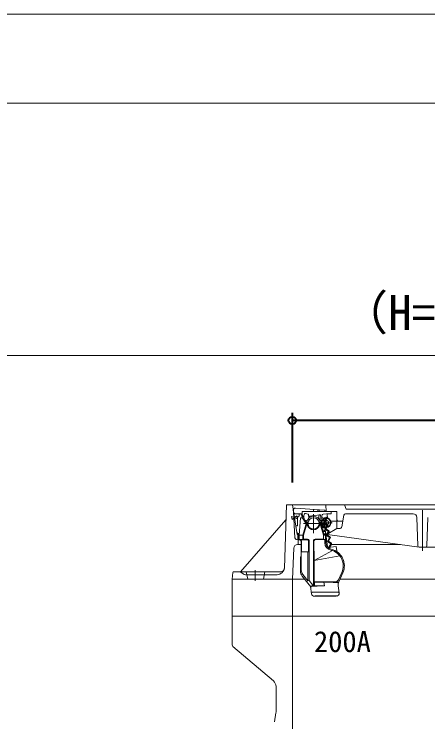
# Model space of a CAD drawing. Units: millimetres at full size, sheet at 1:20; details may follow other scales. Extents: x -4514 to 4514, y -3160 to 3160.
# Drawn here: x -2911 to -2354, y 2208 to 3160 of the extents above; entities that cross this region are included whole.
import ezdxf
from ezdxf.enums import TextEntityAlignment as Align

# ---------------------------------------------------------------- set-up
doc = ezdxf.new("R2010")
doc.units = ezdxf.units.MM
doc.header["$LTSCALE"] = 20
doc.header["$PDMODE"] = 32
doc.header["$PDSIZE"] = 10
for name, color, linetype, lineweight in [('0-7_TEMP01', 3, 'Continuous', 18), ('0-9_躯体', 7, 'Continuous', 9), ('0-D_図面枠', 3, 'Continuous', 18), ('0-E_寸法', 1, 'Continuous', 40)]:
    doc.layers.add(name, color=color, linetype=linetype, lineweight=lineweight)
doc.layers.add('0-F_注釈', color=1, linetype='Continuous')
doc.styles.add('ＭＳ ゴシック', font='')
doc.styles.get('ＭＳ ゴシック').set_extended_font_data('MS Gothic')

msp = doc.modelspace()

# ---------------------------------------------------------------- linework, layer by layer
at = {"layer": '0-7_TEMP01'}
for p, q in [((-4393.55, 2700.86), (1306.45, 2700.86)), ((-2508.25, 2487.14), (-2508.25, 2461.64)), ((-2361.75, 2492.65), (-2361.75, 2437.65)), ((-2491.25, 2483.64), (-2491.25, 2467.65)), ((-2521.96, 2474.64), (-2494.79, 2474.64)), ((-2499.25, 2475.64), (-2483.25, 2475.64)), ((-2586.75, 2411.84), (-2586.75, 2397.47))]:
    msp.add_line(p, q, dxfattribs=at)
msp.add_lwpolyline([(-4513.55, 3160.37), (1426.45, 3160.37), (1426.45, -919.63)], dxfattribs=at)
at = {"layer": '0-9_躯体'}
for p, q in [((-2544.75, 2499.64), (-2547.47, 2414.49)), ((-2544.75, 2499.64), (-2028.75, 2499.64)), ((-2036.75, 2499.64), (-2536.75, 2499.64)), ((-2530.89, 2462.65), (-2536.75, 2499.64)), ((-2530.41, 2459.65), (-2536.75, 2499.64)), ((-2491.75, 2499.64), (-2491.25, 2490.65)), ((-2466.75, 2499.64), (-2464.25, 2493.65)), ((-2535.43, 2490.22), (-2535.68, 2491.99)), ((-2535.17, 2489.64), (-2533.24, 2455.07)), ((-2493.93, 2492.72), (-2532.49, 2495.39)), ((-2523.39, 2487.64), (-2532.46, 2487.64)), ((-2527.75, 2487.64), (-2527.75, 2484.65)), ((-2484.69, 2490.64), (-2523.39, 2490.64)), ((-2523.39, 2490.64), (-2523.39, 2487.64)), ((-2523.39, 2487.64), (-2522.83, 2483.66)), ((-2519.23, 2487.99), (-2515.61, 2487.21)), ((-2508.39, 2492.22), (-2508.39, 2490.64)), ((-2508.32, 2493.2), (-2508.32, 2493.34)), ((-2502.52, 2492.06), (-2502.38, 2490.64)), ((-2500.6, 2491.99), (-2500.44, 2490.64)), ((-2495.41, 2487), (-2490.95, 2487.64)), ((-2491.25, 2490.65), (-2476.75, 2490.65)), ((-2490.95, 2487.64), (-2484.69, 2487.64)), ((-2484.39, 2487.94), (-2484.39, 2490.34)), ((-2476.75, 2490.65), (-2476.75, 2467.65)), ((-2374.08, 2487.65), (-2465.44, 2487.65)), ((-2124.25, 2493.65), (-2464.25, 2493.65)), ((-2606.75, 2409.65), (-2545.39, 2479.64)), ((-2529.75, 2482.64), (-2529.75, 2471.64)), ((-2527.75, 2458.64), (-2525.75, 2482.14)), ((-2527.75, 2458.64), (-2525.75, 2482.14)), ((-2525.75, 2482.14), (-2524.51, 2482.14)), ((-2525.75, 2482.14), (-2524.51, 2482.14)), ((-2524.19, 2485.91), (-2523.62, 2481.91)), ((-2518.22, 2474.33), (-2522.86, 2481.26)), ((-2522.27, 2483.24), (-2521.38, 2483.36)), ((-2516.68, 2478.97), (-2520.95, 2478.37)), ((-2519.62, 2478.52), (-2519.28, 2476.18)), ((-2518.62, 2478.67), (-2518.09, 2474.86)), ((-2515.22, 2486.79), (-2514.53, 2481.88)), ((-2514.57, 2484.32), (-2499.52, 2486.43)), ((-2514.57, 2484.32), (-2514.37, 2484.34)), ((-2501.22, 2484.17), (-2500.69, 2480.38)), ((-2500.59, 2480.32), (-2495.36, 2480.27)), ((-2499.73, 2478.83), (-2495.16, 2478.78)), ((-2498.96, 2486.01), (-2498.4, 2482.04)), ((-2489.91, 2482.73), (-2497.84, 2481.61)), ((-2497.12, 2484.74), (-2496.7, 2481.78)), ((-2494.85, 2482), (-2489.45, 2443.59)), ((-2491.25, 2479.08), (-2494.25, 2477.34)), ((-2490.84, 2480.26), (-2492.93, 2476.83)), ((-2492.25, 2482.4), (-2491.11, 2481.59)), ((-2491.25, 2479.08), (-2488.25, 2477.34)), ((-2489.78, 2485.36), (-2489.49, 2483.3)), ((-2485.16, 2477.64), (-2469.17, 2477.64)), ((-2474.75, 2477.64), (-2468.93, 2477.64)), ((-2467.41, 2486), (-2470.3, 2470.1)), ((-2369.09, 2482.81), (-2367.81, 2444.58)), ((-2355.68, 2444.58), (-2354.41, 2482.81)), ((-2532.31, 2471.64), (-2529.75, 2471.64)), ((-2522.75, 2458.64), (-2517.38, 2477.28)), ((-2521.75, 2458.64), (-2516.41, 2477.02)), ((-2519.7, 2476.53), (-2517.48, 2476.87)), ((-2519.28, 2476.17), (-2519.38, 2476.05)), ((-2518.22, 2474.33), (-2517.38, 2477.28)), ((-2494.75, 2458.64), (-2500.09, 2477.02)), ((-2493.75, 2458.64), (-2499.12, 2477.28)), ((-2498.41, 2474.86), (-2494.59, 2474.82)), ((-2498, 2473.37), (-2494.39, 2473.34)), ((-2497.05, 2470.14), (-2493.94, 2470.12)), ((-2496.61, 2468.66), (-2493.73, 2468.64)), ((-2494.25, 2477.34), (-2494.25, 2474.83)), ((-2493.25, 2474.68), (-2489.98, 2472.35)), ((-2491.25, 2472.22), (-2493.25, 2473.38)), ((-2492.66, 2475.5), (-2489.4, 2473.16)), ((-2489.98, 2472.35), (-2492.08, 2468.93)), ((-2491.25, 2472.22), (-2488.25, 2473.95)), ((-2489.12, 2471.83), (-2491.22, 2468.4)), ((-2488.25, 2477.34), (-2488.25, 2473.95)), ((-2528.57, 2460.64), (-2530.89, 2462.65)), ((-2530.41, 2459.65), (-2527.63, 2459.65)), ((-2529.25, 2459.65), (-2528.75, 2446.14)), ((-2528.57, 2460.64), (-2527.55, 2460.64)), ((-2528.11, 2458.64), (-2528.11, 2452.58)), ((-2528.11, 2458.64), (-2528.11, 2452.58)), ((-2528.11, 2458.64), (-2521.75, 2458.64)), ((-2527.75, 2458.64), (-2527.75, 2452.83)), ((-2522.75, 2458.64), (-2522.75, 2452.83)), ((-2521.75, 2458.64), (-2521.75, 2453.65)), ((-2495.7, 2465.44), (-2493.27, 2465.42)), ((-2495.27, 2463.95), (-2493.07, 2463.93)), ((-2494.75, 2458.64), (-2494.75, 2453.65)), ((-2494.75, 2458.64), (-2491.99, 2458.64)), ((-2494.34, 2460.73), (-2492.62, 2460.72)), ((-2493.9, 2459.24), (-2492.4, 2459.23)), ((-2491.99, 2458.64), (-2491.99, 2449.72)), ((-2491.53, 2466.26), (-2488.27, 2463.93)), ((-2490.95, 2467.07), (-2487.69, 2464.74)), ((-2488.27, 2463.93), (-2490.36, 2460.5)), ((-2487.41, 2463.4), (-2489.51, 2459.98)), ((-2489.48, 2459.88), (-2366.09, 2442.66)), ((-2489.23, 2458.64), (-2485.97, 2456.31)), ((-2476.75, 2467.65), (-2489.15, 2460.82)), ((-2476.75, 2467.65), (-2473.25, 2467.65)), ((-2531.57, 2453.21), (-2529, 2452.78)), ((-2527.75, 2452.83), (-2528.11, 2452.58)), ((-2527, 2452.58), (-2528.11, 2452.58)), ((-2522.75, 2452.83), (-2527.75, 2452.83)), ((-2517.11, 2452.64), (-2526.75, 2452.64)), ((-2525, 2450.58), (-2525, 2429.85)), ((-2524.58, 2450.64), (-2524.58, 2436.64)), ((-2521.75, 2453.65), (-2522.75, 2452.83)), ((-2516.25, 2453.65), (-2521.75, 2453.65)), ((-2515.11, 2450.64), (-2515.11, 2436.64)), ((-2514.25, 2451.64), (-2514.25, 2397.82)), ((-2508.25, 2451.64), (-2508.25, 2391.64)), ((-2507.74, 2450.82), (-2507.62, 2424.64)), ((-2494.75, 2453.65), (-2506.25, 2453.65)), ((-2492.99, 2452.83), (-2505.75, 2452.83)), ((-2494.75, 2453.65), (-2492.99, 2452.83)), ((-2492.99, 2452.83), (-2492.99, 2448.41)), ((-2491.99, 2451.31), (-2491.29, 2451.3)), ((-2491.99, 2449.83), (-2491.09, 2449.82)), ((-2489.82, 2457.83), (-2486.55, 2455.5)), ((-2486.55, 2455.5), (-2488.64, 2452.07)), ((-2488.1, 2449.4), (-2484.84, 2447.07)), ((-2485.7, 2454.98), (-2487.79, 2451.55)), ((-2487.52, 2450.22), (-2484.26, 2447.88)), ((-2536.75, 2399.64), (-2534.95, 2441.36)), ((-2529.96, 2446.14), (-2524.98, 2446.14)), ((-2491.5, 2446.61), (-2490.63, 2446.61)), ((-2490.86, 2445.12), (-2490.42, 2445.11)), ((-2477.84, 2443.56), (-2488.43, 2442.08)), ((-2484.84, 2447.07), (-2487.62, 2442.52)), ((-2487.62, 2442.52), (-2487.56, 2442.2)), ((-2483.98, 2446.55), (-2486.56, 2442.33)), ((-2484.75, 2446.14), (-2391.03, 2446.14)), ((-2477.84, 2443.56), (-2477.06, 2437.98)), ((-2207.68, 2442.65), (-2365.82, 2442.65)), ((-2525.75, 2429.85), (-2525.75, 2410.17)), ((-2525.75, 2429.85), (-2525, 2429.85)), ((-2525, 2436.64), (-2515.11, 2436.64)), ((-2524.75, 2436.64), (-2524.75, 2412.11)), ((-2515.75, 2436.64), (-2515.75, 2397.45)), ((-2482.82, 2438), (-2507.62, 2424.64)), ((-2473.05, 2431.19), (-2507.62, 2424.64)), ((-2507.62, 2424.64), (-2507.62, 2396.02)), ((-2616.84, 2408.75), (-2617.74, 2399.64)), ((-2615.84, 2409.65), (-2552.47, 2409.65)), ((-2605.92, 2408.98), (-2603.12, 2406.74)), ((-2599.99, 2405.64), (-2557.43, 2405.64)), ((-2598.74, 2409.65), (-2596.74, 2399.64)), ((-2573.74, 2409.65), (-2575.75, 2399.64)), ((-2513.96, 2392.07), (-2523.52, 2403.87)), ((-2515.75, 2397.45), (-2522.51, 2405.81)), ((-2474.67, 2398.94), (-2470.2, 2408.68)), ((-2474.17, 2396.16), (-2468.77, 2408.23)), ((-2468.84, 2408.06), (-2468.8, 2408.15)), ((-2617.75, 2399.64), (-2520.19, 2399.64)), ((-2617.75, 2399.64), (-2617.75, 2349.64)), ((-2536.75, 2399.64), (-2536.75, 2349.64)), ((-2514.25, 2397.82), (-2515.75, 2397.45)), ((-2509.25, 2391.64), (-2514.25, 2397.82)), ((-2479.22, 2396.02), (-2507.62, 2396.02)), ((-2507.17, 2395.57), (-2507.62, 2396.02)), ((-2494.33, 2395.57), (-2507.17, 2395.57)), ((-2507.17, 2395.57), (-2507.17, 2390.66)), ((-2494.33, 2395.57), (-2493.62, 2390.57)), ((-2476.01, 2396.02), (-2474.86, 2394.64)), ((-2472.51, 2399.64), (-2036.75, 2399.64)), ((-2509.25, 2391.64), (-2512.17, 2389.64)), ((-2512.17, 2389.65), (-2510.83, 2380.09)), ((-2509.25, 2391.64), (-2508.25, 2391.64)), ((-2508.25, 2391.64), (-2507.17, 2390.66)), ((-2493.62, 2390.57), (-2507.07, 2390.57)), ((-2474.95, 2390.68), (-2473.62, 2381.2)), ((-2506.87, 2376.64), (-2477.58, 2376.64)), ((-2617.74, 2349.64), (-2286.75, 2349.64)), ((-2617.74, 2349.64), (-2617.74, 2311.05)), ((-2536.75, 2349.64), (-2536.75, 2149.64)), ((-2616.67, 2308.75), (-2562.34, 2262.64)), ((-2558.75, 2254.96), (-2558.75, 2221.47)), ((-2558.89, 2219.83), (-2560.93, 2207.51))]:
    msp.add_line(p, q, dxfattribs=at)
for points in [[(-2535.28, 2490.22), (-2535.52, 2491.97), (-2535.54, 2492.14), (-2535.55, 2492.3), (-2535.55, 2492.45), (-2535.54, 2492.62), (-2535.53, 2492.78), (-2535.5, 2492.94), (-2535.46, 2493.09), (-2535.43, 2493.25), (-2535.38, 2493.4), (-2535.32, 2493.56), (-2535.25, 2493.7), (-2535.17, 2493.85), (-2535.09, 2493.99), (-2535, 2494.12), (-2534.91, 2494.25), (-2534.8, 2494.38), (-2534.69, 2494.5), (-2534.57, 2494.61), (-2534.45, 2494.71), (-2534.32, 2494.81), (-2534.19, 2494.9), (-2534.05, 2494.99), (-2533.91, 2495.07), (-2533.76, 2495.14), (-2533.62, 2495.19), (-2533.46, 2495.24), (-2533.3, 2495.29), (-2533.15, 2495.33), (-2532.99, 2495.36), (-2532.83, 2495.38), (-2532.66, 2495.39), (-2532.51, 2495.39), (-2532.35, 2495.38)], [(-2532.3, 2487.64), (-2532.46, 2487.64), (-2532.62, 2487.65), (-2532.78, 2487.67), (-2532.94, 2487.7), (-2533.09, 2487.74), (-2533.24, 2487.78), (-2533.39, 2487.84), (-2533.54, 2487.9), (-2533.68, 2487.97), (-2533.82, 2488.05), (-2533.96, 2488.13), (-2534.09, 2488.22), (-2534.22, 2488.32), (-2534.34, 2488.43), (-2534.45, 2488.54), (-2534.56, 2488.65), (-2534.66, 2488.77), (-2534.75, 2488.9), (-2534.84, 2489.03), (-2534.93, 2489.17), (-2535, 2489.31), (-2535.07, 2489.45), (-2535.12, 2489.6), (-2535.17, 2489.75), (-2535.22, 2489.91), (-2535.25, 2490.06), (-2535.28, 2490.22)], [(-2508.39, 2492.22), (-2508.36, 2492.61), (-2508.34, 2492.88)], [(-2508.34, 2492.88), (-2508.33, 2493.13), (-2508.32, 2493.2)], [(-2508.32, 2493.34), (-2508.32, 2493.46), (-2508.32, 2493.51), (-2508.31, 2493.56), (-2508.31, 2493.6), (-2508.31, 2493.63), (-2508.31, 2493.66), (-2508.31, 2493.68), (-2508.32, 2493.7), (-2508.32, 2493.71)], [(-2502.52, 2492.06), (-2502.51, 2492.35), (-2502.5, 2492.53), (-2502.49, 2492.7), (-2502.48, 2492.85), (-2502.47, 2492.99), (-2502.47, 2493.05), (-2502.47, 2493.09), (-2502.47, 2493.14), (-2502.47, 2493.18), (-2502.47, 2493.22), (-2502.47, 2493.25), (-2502.47, 2493.27), (-2502.47, 2493.3), (-2502.47, 2493.31), (-2502.48, 2493.31)], [(-2500.6, 2491.99), (-2500.6, 2492.08), (-2500.6, 2492.18), (-2500.6, 2492.27), (-2500.6, 2492.36), (-2500.6, 2492.44), (-2500.61, 2492.52), (-2500.61, 2492.6), (-2500.62, 2492.67), (-2500.62, 2492.74), (-2500.62, 2492.82), (-2500.64, 2492.88), (-2500.64, 2492.93), (-2500.66, 2492.99), (-2500.67, 2493.03), (-2500.68, 2493.07), (-2500.69, 2493.11), (-2500.7, 2493.13), (-2500.72, 2493.16), (-2500.74, 2493.18), (-2500.75, 2493.18), (-2500.77, 2493.19)], [(-2493.68, 2482.2), (-2491.7, 2480.77), (-2493.78, 2477.36)], [(-2488.43, 2442.06), (-2486.56, 2442.33), (-2486.22, 2440.66)]]:
    msp.add_lwpolyline(points, dxfattribs=at)
for points in [[(-2534.05, 2482.46), (-2537.77, 2483.89), (-2537.15, 2479.95)], [(-2534.01, 2482.46), (-2530.28, 2481.03), (-2530.9, 2484.98)]]:
    msp.add_lwpolyline(points, close=True, dxfattribs=at)
for centre, radius in [((-2508.25, 2474.64), 7.5), ((-2495.26, 2479.53), 0.75), ((-2494.49, 2474.08), 0.75), ((-2493.83, 2469.38), 0.75), ((-2493.17, 2464.68), 0.75), ((-2492.51, 2459.97), 0.75), ((-2491.18, 2450.57), 0.75)]:
    msp.add_circle(centre, radius, dxfattribs=at)
for centre, radius, start, end in [((-2532.7, 2492.4), 3, 86.027, 187.97), ((-2532.46, 2490.64), 3, 187.97, 270), ((-2526.17, 2485.63), 2, 8, 90), ((-2513.89, 2483.63), 7.5, 148.67, 217.811), ((-2519.44, 2487.01), 1, 77.776, 148.67), ((-2515.72, 2486.72), 0.5, 8, 77.776), ((-2495.14, 2485.03), 2, 98, 188), ((-2494.03, 2491.22), 1.5, 17.799, 86.027), ((-2491.18, 2492.14), 1.5, 197.799, 270), ((-2487.8, 2485.63), 2, 90, 188), ((-2484.69, 2490.34), 0.3, 0, 90), ((-2484.69, 2487.94), 0.3, 270, 0), ((-2465.44, 2485.64), 2, 90, 169.695), ((-2374.08, 2482.64), 5, 1.909, 90), ((-2527.75, 2482.64), 2, 90, 180), ((-2524.51, 2480.15), 2, 33.755, 90), ((-2524.51, 2480.15), 2, 33.755, 90), ((-2522.34, 2483.73), 0.5, 188, 278), ((-2519.02, 2479.65), 1, 217.811, 278), ((-2508.25, 2474.64), 9.5, 16.083, 163.917), ((-2508.25, 2474.64), 9.5, 16.083, 163.917), ((-2514.53, 2484.01), 0.3, 98, 188), ((-2514.1, 2482.36), 2, 27.333, 98), ((-2499.24, 2484.45), 2, 97.953, 188), ((-2499.45, 2485.94), 0.5, 8, 98), ((-2497.91, 2482.11), 0.5, 188, 278), ((-2491.25, 2475.64), 6.5, 150.768, 187.002), ((-2491.25, 2475.64), 5.7, 146.362, 188.066), ((-2491.25, 2475.64), 6.5, 0, 134.446), ((-2491.25, 2475.64), 3.44, 0, 193.678), ((-2491.25, 2475.64), 5.7, 0, 125.623), ((-2491.7, 2480.77), 1, 328.57, 54.43), ((-2489.98, 2483.23), 0.5, 278, 8), ((-2474.75, 2479.64), 2, 180, 270), ((-2508.25, 2474.64), 8.5, 163.8, 16.2), ((-2491.25, 2475.64), 6.5, 200.437, 237.754), ((-2491.25, 2475.64), 5.7, 203.548, 0), ((-2492.08, 2476.31), 2, 148.57, 234.43), ((-2491.25, 2475.64), 3.44, 221.95, 0), ((-2492.08, 2476.31), 1, 148.57, 234.43), ((-2490.36, 2467.89), 2, 148.57, 234.43), ((-2491.25, 2475.64), 6.5, 262.384, 270), ((-2490.36, 2467.89), 1, 148.57, 234.43), ((-2491.25, 2475.64), 6.5, 270, 0), ((-2489.98, 2472.35), 1, 328.57, 54.43), ((-2473.25, 2470.65), 3, 270, 349.695), ((-2488.65, 2459.45), 2, 148.57, 234.43), ((-2488.65, 2459.45), 1, 148.57, 234.43), ((-2488.27, 2463.93), 1, 328.57, 54.43), ((-2531.24, 2455.19), 2, 183.194, 260.538), ((-2527, 2450.58), 2, 0, 90), ((-2526.57, 2450.64), 2, 0, 90), ((-2517.11, 2450.64), 2, 0, 90), ((-2516.25, 2451.64), 2, 0, 90), ((-2506.25, 2451.64), 2, 90, 180), ((-2505.75, 2450.83), 2, 90, 180.273), ((-2491.85, 2455.27), 0.75, 0, 101.287), ((-2491.85, 2455.27), 0.75, 259.249, 0), ((-2481.99, 2449.72), 10, 180, 256.403), ((-2486.93, 2451.03), 2, 148.57, 234.43), ((-2486.93, 2451.03), 1, 148.57, 234.43), ((-2486.55, 2455.5), 1, 328.57, 54.43), ((-2529.96, 2441.15), 5, 90, 177.537), ((-2482.99, 2448.41), 10, 180, 257.611), ((-2490.52, 2445.86), 0.75, 0, 168.093), ((-2490.52, 2445.86), 0.75, 239.403, 0), ((-2489.75, 2417.65), 23, 335.368, 76.403), ((-2489.75, 2417.65), 23, 335.368, 76.403), ((-2484.84, 2447.07), 1, 328.57, 54.43), ((-2365.82, 2444.64), 2, 181.909, 270), ((-2357.68, 2444.64), 2, 270, 358.091), ((-2489.75, 2417.65), 21.5, 335.368, 77.611), ((-2474.08, 2438.4), 3, 188, 232.964), ((-2557.43, 2415.65), 10, 270, 358.172), ((-2552.47, 2414.64), 5, 270, 358.172), ((-2514.75, 2412.11), 10, 180, 219.017), ((-2615.84, 2408.64), 1, 90, 174.289), ((-2607.8, 2406.65), 3, 51.34, 90), ((-2599.99, 2410.64), 5, 231.34, 270), ((-2515.75, 2410.17), 10, 180, 219.017), ((-2489.75, 2417.65), 23, 335.478, 335.835), ((-2521.73, 2385.77), 10, 8, 39.017), ((-2493.42, 2376.27), 19.32, 87.0399, 92.68927), ((-2491.62, 2376.44), 19.14, 86.76719, 92.41655), ((-2489.84, 2376.78), 18.79, 86.48732, 92.13669), ((-2488.09, 2377.3), 18.24, 86.19248, 91.84185), ((-2486.42, 2377.98), 17.52, 85.87744, 91.5268), ((-2484.82, 2378.83), 16.64, 85.53129, 91.18065), ((-2483.3, 2379.82), 15.59, 85.14181, 90.79118), ((-2481.9, 2380.97), 14.38, 84.69193, 90.34129), ((-2480.61, 2382.25), 13.05, 84.15466, 89.80403), ((-2479.45, 2383.64), 11.59, 83.48752, 89.13688), ((-2479.22, 2401.02), 5, 270, 335.368), ((-2478.44, 2385.15), 10.01, 82.61828, 88.26764), ((-2477.59, 2386.75), 8.34, 81.40814, 87.05751), ((-2476.89, 2388.42), 6.6, 79.57858, 85.22794), ((-2476.36, 2390.15), 4.8, 76.3917, 82.04106), ((-2476.01, 2391.93), 3, 69.35405, 75.00342), ((-2465.05, 2392.07), 10, 155.835, 188), ((-2475.83, 2393.73), 1.32, 43.03957, 48.68893), ((-2475.8, 2395.49), 1.28, 315.54354, 315.71566), ((-2475.79, 2395.28), 1.14, 323.84956, 324.02167), ((-2475.8, 2395.22), 1.11, 326.65251, 326.82463), ((-2475.8, 2395.17), 1.08, 328.85967, 329.03179), ((-2475.79, 2395.1), 1.04, 331.87379, 332.04591), ((-2475.8, 2395.44), 1.25, 317.82478, 317.9969), ((-2475.79, 2395.39), 1.21, 319.2614, 319.43352), ((-2475.8, 2395.32), 1.18, 322.16714, 322.33925), ((-2475.78, 2394.72), 0.92, 354.9442, 355.11632), ((-2475.79, 2394.67), 0.93, 358.06633, 358.23845), ((-2475.78, 2394.83), 0.94, 347.64917, 347.82128), ((-2475.79, 2394.78), 0.94, 350.75159, 350.92371), ((-2475.78, 2394.99), 0.99, 338.00524, 338.17735), ((-2475.79, 2394.94), 0.98, 340.92632, 341.09843), ((-2475.79, 2394.89), 0.965, 343.72474, 343.89685), ((-2475.79, 2395.05), 1.02, 334.59425, 334.76637), ((-2511.2, 2388.78), 1.3, 132.53534, 138.13523), ((-2511.24, 2389.11), 1.08, 148.38057, 148.6109), ((-2511.25, 2389.19), 1.04, 152.03039, 152.26072), ((-2510.33, 2389.6), 1.84, 177.54737, 177.61361), ((-2511.24, 2389.25), 1.01, 155.58029, 155.81062), ((-2511.24, 2389.33), 0.985, 159.93884, 160.16917), ((-2510.33, 2389.59), 1.84, 177.54737, 177.61361), ((-2510.36, 2389.64), 1.81, 179.14843, 179.21466), ((-2510.33, 2389.64), 1.84, 179.15995, 179.22619), ((-2510.33, 2388.8), 2.04, 154.8176, 154.88383), ((-2510.33, 2389.69), 1.84, 180.77381, 180.84005), ((-2510.33, 2389.72), 1.84, 181.58042, 181.64666), ((-2511.24, 2389.46), 0.945, 168.04276, 168.27309), ((-2511.25, 2389.62), 0.925, 177.57577, 177.8061), ((-2510.33, 2389.74), 1.84, 182.38639, 182.45263), ((-2510.33, 2389.76), 1.84, 183.19141, 183.25764), ((-2510.33, 2389.76), 1.84, 183.19141, 183.25764), ((-2510.3, 2389.79), 1.88, 183.93938, 184.00561), ((-2510.33, 2389.81), 1.85, 184.7973, 184.86354), ((-2510.33, 2389.84), 1.85, 185.59757, 185.6638), ((-2510.33, 2389.86), 1.85, 186.39563, 186.46186), ((-2510.3, 2389.86), 1.88, 186.30707, 186.37331), ((-2510.33, 2389.91), 1.86, 187.98398, 188.05021), ((-2511.23, 2388.91), 1.22, 139.62777, 139.8581), ((-2511.23, 2388.82), 1.26, 136.79399, 137.02432), ((-2511.23, 2388.97), 1.17, 142.13803, 142.36836), ((-2511.23, 2389.05), 1.12, 145.45483, 145.68516), ((-2511.24, 2389.4), 0.96, 164.12269, 164.35302), ((-2511.24, 2389.55), 0.93, 172.98741, 173.21774), ((-2511.22, 2388.62), 1.43, 130.22658, 130.45691), ((-2511.22, 2388.68), 1.38, 132.24229, 132.47262), ((-2511.23, 2388.76), 1.31, 134.19456, 134.42489), ((-2511.22, 2388.54), 1.49, 128.13926, 128.36958), ((-2511.04, 2387.06), 2.88, 105.71038, 111.31028), ((-2510.7, 2385.36), 4.61, 98.41339, 104.01328), ((-2510.2, 2383.7), 6.33, 95.09735, 100.69724), ((-2509.54, 2382.09), 8, 93.18534, 98.78523), ((-2508.73, 2380.57), 9.6, 91.92884, 97.52873), ((-2507.77, 2379.13), 11.11, 91.02213, 96.62203), ((-2506.67, 2377.78), 12.52, 90.32844, 95.92833), ((-2505.46, 2376.55), 13.81, 89.76802, 95.36791), ((-2504.12, 2375.44), 14.97, 89.30197, 94.90186), ((-2502.68, 2374.47), 15.98, 88.89839, 94.49828), ((-2501.74, 2366.18), 15.99, 86.3614, 95.47899), ((-2501.16, 2373.65), 16.86, 88.53856, 94.13845), ((-2499.57, 2372.98), 17.56, 88.21316, 93.81305), ((-2499.17, 2364.9), 17.32, 86.05551, 95.1731), ((-2497.91, 2372.47), 18.09, 87.90881, 93.50871), ((-2496.42, 2364.03), 18.21, 85.78678, 94.90437), ((-2496.21, 2372.11), 18.46, 87.61935, 93.21924), ((-2494.49, 2371.93), 18.66, 87.33871, 92.9386), ((-2493.57, 2363.62), 18.64, 85.53691, 94.6545), ((-2490.69, 2363.65), 18.6, 85.2918, 94.4094), ((-2487.85, 2364.15), 18.09, 85.04014, 94.15774), ((-2485.13, 2365.09), 17.12, 84.76616, 93.88376), ((-2482.59, 2366.45), 15.72, 84.45164, 93.56923), ((-2506.87, 2380.64), 4, 188, 270), ((-2509.13, 2374.8), 7.13, 89.14991, 98.2675), ((-2507.82, 2372.23), 9.78, 87.93532, 97.05291), ((-2507.16, 2367.21), 9.72, 88.80421, 96.22096), ((-2506.13, 2369.9), 12.17, 87.22179, 96.33938), ((-2505.82, 2365.29), 11.7, 88.19552, 95.61227), ((-2504.09, 2367.87), 14.27, 86.73318, 95.85077), ((-2504.23, 2363.55), 13.48, 87.75757, 95.17432), ((-2502.43, 2362.05), 15.04, 87.41758, 94.83433), ((-2500.46, 2360.77), 16.34, 87.13573, 94.55248), ((-2498.34, 2359.78), 17.38, 86.89282, 94.30958), ((-2496.11, 2359.05), 18.11, 86.67309, 94.08984), ((-2493.8, 2358.63), 18.55, 86.4671, 93.88386), ((-2491.45, 2358.5), 18.68, 86.26815, 93.6849), ((-2489.11, 2358.68), 18.5, 86.0682, 93.48495), ((-2486.82, 2359.16), 18, 85.86057, 93.27732), ((-2484.6, 2359.93), 17.21, 85.63759, 93.05434), ((-2482.51, 2360.98), 16.12, 85.38851, 92.80526), ((-2480.56, 2362.3), 14.78, 85.09899, 92.51575), ((-2480.3, 2368.19), 13.93, 84.06392, 93.18151), ((-2478.8, 2363.85), 13.18, 84.74447, 92.16123), ((-2478.31, 2370.28), 11.78, 83.54752, 92.66511), ((-2477.25, 2365.61), 11.36, 84.28141, 91.69817), ((-2477.58, 2380.64), 4, 270, 8), ((-2476.67, 2372.65), 9.34, 82.77713, 91.89472), ((-2475.44, 2375.25), 6.66, 81.41271, 90.5303), ((-2614.74, 2311.05), 3, 180, 230.195), ((-2568.74, 2254.96), 10, 0, 50.194), ((-2568.74, 2221.47), 10, 350.538, 0)]:
    msp.add_arc(centre, radius, start, end, dxfattribs=at)
at = {"layer": '0-D_図面枠'}
msp.add_lwpolyline([(-4393.55, 3040.37), (1306.45, 3040.37), (1306.45, -799.63), (-4393.55, -799.63)], close=True, dxfattribs=at)
at = {"layer": '0-E_寸法'}
for p, q in [((-2536.75, 2529.64), (-2536.75, 2623.35)), ((-2036.75, 2613.35), (-2536.75, 2613.35))]:
    msp.add_line(p, q, dxfattribs=at)
msp.add_point((-2536.75, 2613.35), dxfattribs=at)

# ---------------------------------------------------------------- texts
at = {"layer": '0-F_注釈', "style": 'ＭＳ ゴシック'}
for s, height, p in [('（H=0.70：標準）', 46.92, (-2471.98, 2721.01)), ('200A', 28.15, (-2507.69, 2293.02))]:
    msp.add_text(s, height=height, dxfattribs=at).set_placement(p, align=Align.BOTTOM_LEFT)

doc.saveas('drawing.dxf')
